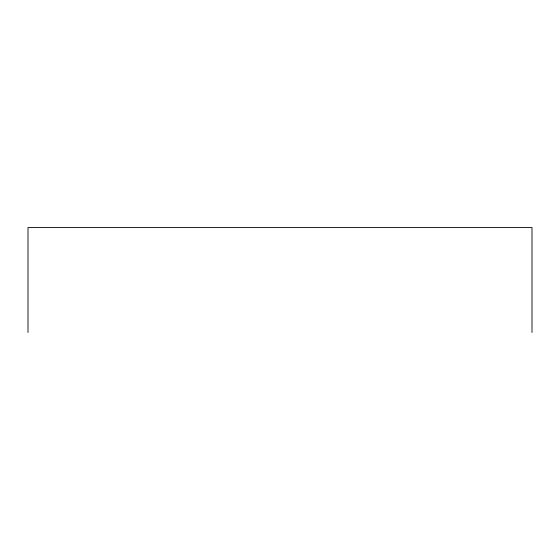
<?xml version="1.0" encoding="UTF-8"?>
<svg xmlns="http://www.w3.org/2000/svg" width="560" height="560" viewBox="0 0 560 560"><rect width="100%" height="100%" fill="white"/><g stroke="black" fill="none" stroke-linecap="round" stroke-linejoin="round"><path stroke-width="0.84" d="M532 332.472L532 227.528L28 227.528L28 332.472"/></g></svg>
